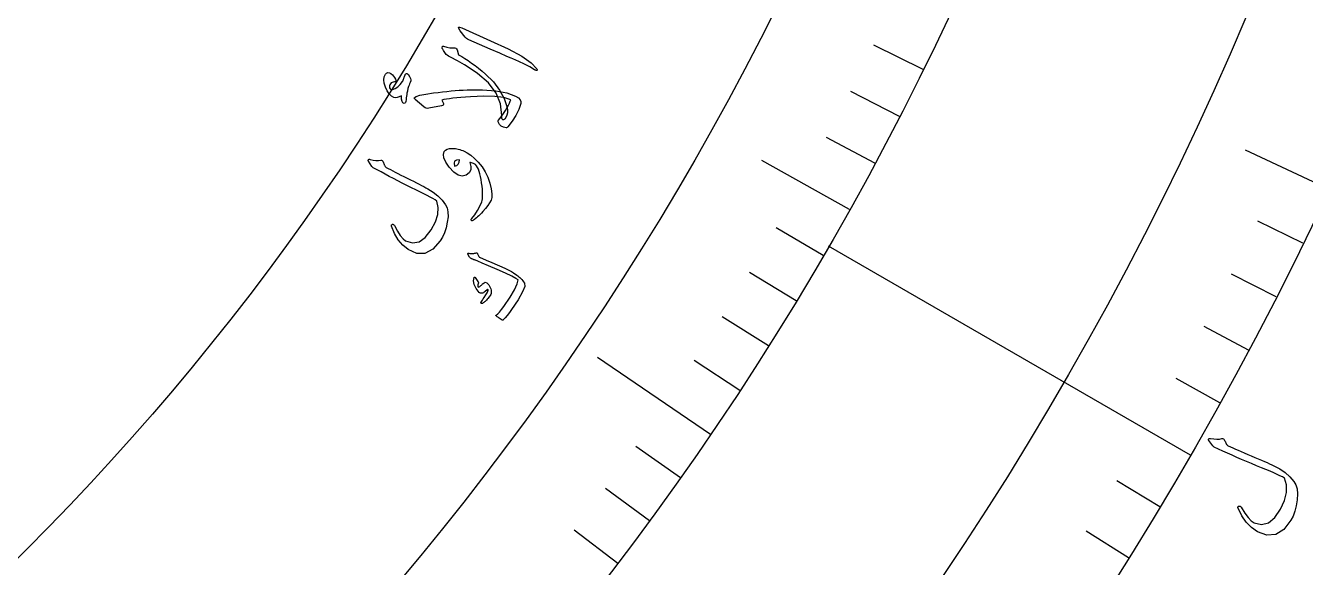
# Model space of a CAD drawing. Header units: millimetres. Extents: x -75 to 75, y -75 to 97.
# Drawn here: x 35.77 to 61.05, y -36.16 to -25.46 of the extents above; entities that cross this region are included whole.
import ezdxf

# ---------------------------------------------------------------- set-up
doc = ezdxf.new("R2010")
doc.units = ezdxf.units.MM
for name, color, linetype in [('ENGRAVE', 7, 'Continuous'), ('ENGRAVE_FINE', 8, 'Continuous'), ('TEXT', 5, 'Continuous')]:
    doc.layers.add(name, color=color, linetype=linetype)

msp = doc.modelspace()

# ---------------------------------------------------------------- linework, layer by layer
at = {"layer": 'ENGRAVE'}
for points in [[(61.5156, -28.6852), (59.8707, -27.9182)], [(52.0479, -29.0888), (50.3195, -28.1229)], [(58.7815, -33.9375), (51.6368, -29.8125)], [(49.3045, -33.5292), (47.0718, -32.0109)]]:
    msp.add_lwpolyline(points, dxfattribs=at)
for radius in [73.5, 73.5, 71.5312, 67.875, 67.875, 64.9875, 59.625, 59.625, 56.475, 50.625, 50.625]:
    msp.add_circle((0, 0), radius, dxfattribs=at)
at = {"layer": 'ENGRAVE_FINE'}
for points in [[(53.5009, -26.321), (52.5318, -25.8442)], [(53.033, -27.2515), (52.0724, -26.7579)], [(52.5486, -28.1743), (51.5967, -27.6639)], [(61.0056, -29.7544), (60.1158, -29.3205)], [(51.531, -29.995), (50.5976, -29.4517)], [(50.9981, -30.8924), (50.0743, -30.3328)], [(60.4771, -30.8146), (59.595, -30.3652)], [(50.4492, -31.7807), (49.5354, -31.2051)], [(59.9301, -31.8654), (59.0559, -31.4006)], [(49.8847, -32.6598), (48.9811, -32.0682)], [(59.3648, -32.9065), (58.4989, -32.4265)], [(48.7088, -34.3888), (47.8266, -33.7659)], [(48.0979, -35.2382), (47.2267, -34.5999)], [(58.1802, -34.9582), (57.3316, -34.4483)], [(47.4719, -36.0771), (46.6121, -35.4236)], [(57.5613, -35.9683), (56.7217, -35.4436)]]:
    msp.add_lwpolyline(points, dxfattribs=at)
at = {"layer": 'TEXT'}
for points in [[(44.3596, -25.5578), (44.3307, -25.5138), (44.3259, -25.4891), (44.3452, -25.4836), (44.3886, -25.4972), (44.957, -25.7572), (45.3057, -25.917), (45.5744, -26.0618), (45.763, -26.1919), (45.8713, -26.3076), (45.8778, -26.3211), (45.8799, -26.3309), (45.8774, -26.3371), (45.8705, -26.3396), (45.8618, -26.3398), (45.8518, -26.3377), (45.8405, -26.3335), (45.8279, -26.327), (45.7325, -26.2722), (45.6288, -26.2185), (45.5168, -26.1658), (45.3965, -26.1142), (45.3653, -26.1002), (45.2808, -26.063), (45.1429, -26.0028), (44.9517, -25.9193), (44.526, -25.7371), (44.5042, -25.7259), (44.4853, -25.7136), (44.4693, -25.7), (44.4562, -25.6853)], [(45.2832, -27.0754), (45.2914, -27.1271), (45.2898, -27.177), (45.2784, -27.2252), (45.2573, -27.2717), (45.2409, -27.2958), (45.2261, -27.3112), (45.2128, -27.3178), (45.2011, -27.3156), (45.1909, -27.3049), (45.1841, -27.2873), (45.1807, -27.2629), (45.1807, -27.2315), (45.1573, -27.0024), (45.0695, -26.7878), (44.9176, -26.5879), (44.702, -26.4026), (44.5736, -26.3131), (44.4421, -26.2295), (44.3076, -26.1517), (44.1699, -26.0796), (44.1301, -26.0588), (44.0995, -26.0402), (44.0784, -26.0239), (44.0665, -26.0099), (44.0534, -25.9873), (44.0416, -25.9672), (44.0313, -25.9498), (44.0223, -25.935), (44.0148, -25.9226), (44.0089, -25.9127), (44.0045, -25.9051), (44.0017, -25.8998), (43.9992, -25.8912), (43.9987, -25.8837), (44, -25.8773), (44.0033, -25.8721), (44.0098, -25.8669), (44.0162, -25.8639), (44.0225, -25.8629), (44.0286, -25.864), (44.096, -25.882), (44.1521, -25.8934), (44.197, -25.8981), (44.2306, -25.8963), (44.255, -25.8942), (44.2743, -25.8995), (44.2885, -25.9123), (44.2976, -25.9326), (44.3259, -26.03), (44.389, -26.0657), (44.4531, -26.105), (44.5182, -26.1481), (44.5842, -26.1947), (44.6514, -26.245), (44.72, -26.2989), (44.79, -26.3564), (44.8613, -26.4175), (45.0139, -26.5691), (45.1352, -26.7293), (45.2251, -26.898), (45.2832, -27.0754)], [(43.3807, -26.5495), (43.3692, -26.5801), (43.3586, -26.6086), (43.3489, -26.6349), (43.3402, -26.6591), (43.3326, -26.6811), (43.3264, -26.7009), (43.3215, -26.7185), (43.3181, -26.7338), (43.3151, -26.7497), (43.3116, -26.769), (43.3078, -26.7916), (43.3035, -26.8177), (43.299, -26.8472), (43.2943, -26.8802), (43.2894, -26.9168), (43.2844, -26.9569), (43.2807, -26.9723), (43.274, -26.9832), (43.264, -26.9895), (43.2509, -26.9914), (43.2271, -26.9825), (43.21, -26.9549), (43.1997, -26.9087), (43.1961, -26.8439), (43.1544, -26.8658), (43.1163, -26.8784), (43.0818, -26.8815), (43.0509, -26.8752), (43.0025, -26.8476), (42.9581, -26.8043), (42.9178, -26.7456), (42.8815, -26.6715), (42.8558, -26.5941), (42.8472, -26.5257), (42.8557, -26.4662), (42.8815, -26.4157), (42.9051, -26.3931), (42.931, -26.3838), (42.9592, -26.3876), (42.9897, -26.4047), (43.019, -26.4292), (43.0437, -26.4551), (43.0637, -26.4826), (43.0791, -26.5115), (43.0873, -26.536), (43.0867, -26.5536), (43.0773, -26.5643), (43.0591, -26.5682), (43.0342, -26.5701), (43.0126, -26.577), (42.9943, -26.5887), (42.9793, -26.6054), (42.9672, -26.625), (42.9608, -26.645), (42.9601, -26.6653), (42.9652, -26.686), (42.9751, -26.7049), (42.988, -26.7167), (43.0038, -26.7213), (43.0226, -26.7187), (43.0761, -26.6985), (43.1269, -26.665), (43.1751, -26.6181), (43.2205, -26.558), (43.2237, -26.5523), (43.2269, -26.5458), (43.2301, -26.5383), (43.2333, -26.5299), (43.2366, -26.5206), (43.2402, -26.5107), (43.2441, -26.5), (43.2482, -26.4885), (43.2528, -26.4763), (43.2569, -26.4651), (43.2606, -26.4551), (43.2637, -26.4462), (43.2665, -26.4384), (43.2693, -26.4316), (43.2719, -26.4258), (43.2745, -26.4211), (43.2807, -26.4131), (43.2879, -26.4077), (43.296, -26.4051), (43.3051, -26.4052), (43.3129, -26.4066), (43.3198, -26.4091), (43.3255, -26.4128), (43.3302, -26.4177), (43.3571, -26.462), (43.3745, -26.4987), (43.3823, -26.5279), (43.3807, -26.5495)], [(45.1147, -27.326), (45.1667, -27.2548), (45.2123, -27.1894), (45.2515, -27.1298), (45.2843, -27.0761), (45.311, -27.0282), (45.3318, -26.986), (45.3466, -26.9497), (45.3556, -26.9192), (45.2216, -26.8769), (45.0445, -26.8535), (44.8244, -26.8485), (44.5615, -26.8612), (44.463, -26.8688), (44.3724, -26.8764), (44.2896, -26.8842), (44.2146, -26.8922), (44.1475, -26.9006), (44.0885, -26.9093), (44.0376, -26.9185), (43.9947, -26.9282), (44.0314, -26.9947), (44.0299, -27.0124), (44.0227, -27.026), (44.0098, -27.0354), (43.9914, -27.0406), (43.7409, -27.0885), (43.7135, -27.0902), (43.6877, -27.0863), (43.6635, -27.0768), (43.6409, -27.0617), (43.4714, -26.9158), (43.4599, -26.9048), (43.4529, -26.8949), (43.4506, -26.886), (43.4529, -26.8781), (43.4861, -26.8554), (43.5608, -26.8326), (43.6768, -26.8097), (43.8344, -26.7863), (43.923, -26.7744), (44.0099, -26.7637), (44.0951, -26.7542), (44.1786, -26.7459), (44.2604, -26.7387), (44.3404, -26.7328), (44.4188, -26.7281), (44.4955, -26.7246), (44.8008, -26.7231), (45.0622, -26.7429), (45.2798, -26.7847), (45.4532, -26.8492), (45.5071, -26.8831), (45.5425, -26.919), (45.5592, -26.9571), (45.5574, -26.9972), (45.5155, -27.1145), (45.4588, -27.2298), (45.3874, -27.343), (45.3014, -27.4541), (45.293, -27.464), (45.2845, -27.4709), (45.2761, -27.4748), (45.2676, -27.4756), (45.2141, -27.4625), (45.1709, -27.4402), (45.1381, -27.4089), (45.1157, -27.3685), (45.1106, -27.3538), (45.1088, -27.3419), (45.1101, -27.3326), (45.1147, -27.326)], [(44.1389, -28.249), (44.0732, -28.152), (44.0356, -28.0687), (44.0261, -27.9989), (44.0449, -27.9427), (44.0696, -27.9157), (44.1043, -27.8965), (44.149, -27.8851), (44.2038, -27.8816), (44.2339, -27.8822), (44.2634, -27.8847), (44.2925, -27.8892), (44.3211, -27.8956), (44.3496, -27.9036), (44.3785, -27.9129), (44.4076, -27.9235), (44.4371, -27.9355), (44.4989, -27.9681), (44.5659, -28.0157), (44.6381, -28.0783), (44.7155, -28.1559), (44.7899, -28.2455), (44.8529, -28.3442), (44.9044, -28.4518), (44.9445, -28.5685), (44.9719, -28.6818), (44.9848, -28.7758), (44.9833, -28.8503), (44.9674, -28.9053), (44.9395, -28.9539), (44.9032, -29.0072), (44.8586, -29.0651), (44.8056, -29.1276), (44.7776, -29.1585), (44.7509, -29.1866), (44.7254, -29.2118), (44.7012, -29.2341), (44.6785, -29.2539), (44.6574, -29.2715), (44.6379, -29.2869), (44.6201, -29.3), (44.6077, -29.3067), (44.597, -29.3097), (44.5879, -29.3091), (44.5804, -29.3049), (44.5754, -29.2968), (44.5747, -29.2881), (44.5783, -29.2786), (44.5861, -29.2685), (44.6487, -29.1903), (44.7024, -29.1091), (44.7474, -29.0248), (44.7834, -28.9375), (44.7917, -28.9087), (44.7975, -28.8747), (44.801, -28.8356), (44.8021, -28.7913), (44.8008, -28.7419), (44.7971, -28.6874), (44.791, -28.6277), (44.7824, -28.563), (44.772, -28.4984), (44.7603, -28.4392), (44.7475, -28.3854), (44.7334, -28.337), (44.718, -28.294), (44.7009, -28.2565), (44.6823, -28.2244), (44.6621, -28.1979), (44.6185, -28.1783), (44.5848, -28.1657), (44.5609, -28.16), (44.5469, -28.1614), (44.5705, -28.2378), (44.5666, -28.3047), (44.5351, -28.3622), (44.4761, -28.4101), (44.4005, -28.4323), (44.3191, -28.4127), (44.232, -28.3516), (44.1389, -28.249)], [(42.5456, -28.136), (42.5415, -28.1281), (42.54, -28.1204), (42.5409, -28.1129), (42.5444, -28.1056), (42.5501, -28.0996), (42.5574, -28.0963), (42.5664, -28.0956), (42.5771, -28.0975), (42.6385, -28.1104), (42.694, -28.1175), (42.7438, -28.119), (42.7878, -28.1147), (42.8027, -28.1147), (42.8159, -28.1206), (42.8275, -28.1324), (42.8374, -28.1503), (42.8414, -28.1601), (42.8453, -28.1696), (42.8491, -28.1785), (42.8527, -28.1871), (42.8562, -28.1951), (42.8593, -28.2026), (42.862, -28.2094), (42.8644, -28.2156), (42.869, -28.2265), (42.8763, -28.2368), (42.8861, -28.2467), (42.8986, -28.256), (42.9369, -28.2777), (42.979, -28.3008), (43.025, -28.3252), (43.0748, -28.3511), (43.1283, -28.3785), (43.1855, -28.4075), (43.2464, -28.4382), (43.311, -28.4705), (43.376, -28.5018), (43.4368, -28.5317), (43.4934, -28.5601), (43.5459, -28.5871), (43.5944, -28.6126), (43.6391, -28.6366), (43.6801, -28.6591), (43.7174, -28.68), (43.8247, -28.7465), (43.919, -28.8207), (44.0002, -28.9027), (44.0682, -28.9927), (44.1, -29.0578), (44.1166, -29.1373), (44.118, -29.231), (44.1041, -29.3389), (44.0785, -29.4492), (44.0465, -29.5475), (44.0081, -29.634), (43.9634, -29.7085), (43.8169, -29.8716), (43.6624, -29.9542), (43.5003, -29.9562), (43.3308, -29.8782), (43.2243, -29.7913), (43.1342, -29.6856), (43.0602, -29.5614), (43.0023, -29.4186), (42.9998, -29.4091), (42.9999, -29.4009), (43.0024, -29.3941), (43.0075, -29.3886), (43.0145, -29.3837), (43.0211, -29.381), (43.0275, -29.3804), (43.0336, -29.3819), (43.0417, -29.3855), (43.0485, -29.3905), (43.0539, -29.3969), (43.058, -29.4047), (43.119, -29.5167), (43.1761, -29.6044), (43.2295, -29.6677), (43.2792, -29.7067), (43.4152, -29.7484), (43.5454, -29.7259), (43.6696, -29.6391), (43.7875, -29.4878), (43.8681, -29.3342), (43.9136, -29.1884), (43.9239, -29.0507), (43.8993, -28.9212), (43.8611, -28.8985), (43.816, -28.8728), (43.7638, -28.8442), (43.7046, -28.8127), (43.6382, -28.7783), (43.5643, -28.741), (43.483, -28.7009), (43.3943, -28.6579), (43.3034, -28.6126), (43.2142, -28.5676), (43.1267, -28.5229), (43.0409, -28.4785), (42.9569, -28.4343), (42.8747, -28.3902), (42.7944, -28.3461), (42.7159, -28.3022), (42.6384, -28.2627), (42.6305, -28.2569), (42.6236, -28.2506), (42.6177, -28.244), (42.6129, -28.2369)], [(44.3425, -28.1044), (44.284, -28.1117), (44.249, -28.1354), (44.2375, -28.1755), (44.2493, -28.232), (44.2904, -28.2183), (44.3197, -28.1924), (44.337, -28.1544), (44.3425, -28.1044)], [(44.5289, -29.953), (44.5492, -29.9553), (44.5689, -29.9568), (44.5881, -29.9574), (44.6067, -29.9571), (44.6248, -29.9559), (44.6425, -29.9536), (44.6597, -29.9502), (44.6765, -29.9458), (44.6846, -29.9453), (44.6918, -29.9481), (44.698, -29.9542), (44.7032, -29.9637), (44.7287, -30.017), (44.7316, -30.0225), (44.7343, -30.0268), (44.7368, -30.0299), (44.739, -30.0319), (44.8684, -30.0856), (44.9848, -30.1348), (45.0883, -30.1795), (45.1789, -30.2197), (45.2563, -30.2556), (45.3205, -30.2871), (45.3714, -30.3142), (45.4091, -30.3371), (45.4781, -30.3832), (45.4991, -30.399), (45.5195, -30.416), (45.5394, -30.4341), (45.5585, -30.4533), (45.577, -30.4737), (45.5948, -30.4954), (45.6118, -30.5184), (45.6281, -30.5427), (45.6329, -30.6076), (45.5924, -30.7166), (45.5064, -30.8694), (45.3743, -31.0656), (45.3304, -31.1251), (45.2882, -31.179), (45.2477, -31.2274), (45.2089, -31.2701), (45.2041, -31.2732), (45.1993, -31.2744), (45.1944, -31.2737), (45.1896, -31.2713), (45.1674, -31.2578), (45.1473, -31.2454), (45.1293, -31.234), (45.1133, -31.2237), (45.0994, -31.2143), (45.0871, -31.2058), (45.0766, -31.1981), (45.0679, -31.1912), (45.0632, -31.187), (45.0616, -31.1832), (45.0631, -31.1797), (45.0677, -31.1766), (45.1001, -31.1508), (45.1364, -31.1136), (45.1765, -31.0653), (45.2204, -31.0056), (45.3451, -30.8227), (45.4335, -30.6735), (45.486, -30.5583), (45.5028, -30.4772), (45.4599, -30.4486), (45.3762, -30.4052), (45.2519, -30.3469), (45.0868, -30.2735), (44.9208, -30.2011), (44.7951, -30.1466), (44.7095, -30.1103), (44.6639, -30.092), (44.6512, -30.0874), (44.6394, -30.083), (44.6283, -30.079), (44.6181, -30.0752), (44.6087, -30.0718), (44.6004, -30.0688), (44.5931, -30.0663), (44.5867, -30.0641), (44.5734, -30.0587), (44.5621, -30.0515), (44.5526, -30.0426), (44.5451, -30.032), (44.5093, -29.9699), (44.5072, -29.9653), (44.5064, -29.9614), (44.5069, -29.9581), (44.5088, -29.9555), (44.5129, -29.9534), (44.5176, -29.9523), (44.5229, -29.9522), (44.5289, -29.953)], [(44.6326, -30.428), (44.6347, -30.4257), (44.6373, -30.4241), (44.6403, -30.4234), (44.6438, -30.4236), (44.6464, -30.4245), (44.6489, -30.426), (44.6513, -30.4279), (44.6536, -30.4302), (44.708, -30.5099), (44.7131, -30.5185), (44.7163, -30.5262), (44.7177, -30.5328), (44.7172, -30.5385), (44.7103, -30.5593), (44.7067, -30.5785), (44.7065, -30.5963), (44.7096, -30.6126), (44.7133, -30.6179), (44.7205, -30.619), (44.7312, -30.6159), (44.7452, -30.6085), (44.7532, -30.6026), (44.7612, -30.5963), (44.7693, -30.5896), (44.7773, -30.5826), (44.7854, -30.5751), (44.7936, -30.567), (44.8019, -30.5584), (44.8103, -30.5492), (44.8491, -30.524), (44.8871, -30.5334), (44.9244, -30.5773), (44.9609, -30.656), (44.9689, -30.6836), (44.973, -30.7081), (44.9734, -30.7295), (44.9699, -30.7479), (44.9626, -30.7656), (44.9492, -30.7879), (44.9299, -30.8148), (44.9046, -30.8463), (44.8913, -30.8621), (44.878, -30.8767), (44.8649, -30.89), (44.8518, -30.9021), (44.839, -30.9132), (44.8268, -30.9233), (44.8153, -30.9326), (44.8043, -30.9411), (44.7959, -30.9452), (44.7884, -30.947), (44.7816, -30.9466), (44.7756, -30.9438), (44.7708, -30.9392), (44.7686, -30.9339), (44.7693, -30.9279), (44.7727, -30.9213), (44.7847, -30.9011), (44.7987, -30.8783), (44.8147, -30.8531), (44.8326, -30.8254), (44.8659, -30.7737), (44.89, -30.732), (44.9049, -30.7003), (44.9106, -30.6787), (44.9104, -30.6753), (44.9091, -30.6726), (44.9065, -30.6706), (44.9027, -30.6692), (44.8998, -30.6691), (44.8964, -30.6701), (44.8925, -30.6722), (44.8881, -30.6756), (44.8507, -30.7092), (44.8343, -30.7227), (44.8181, -30.7328), (44.8022, -30.7395), (44.7866, -30.7428), (44.7704, -30.7435), (44.7562, -30.7408), (44.7438, -30.7344), (44.7334, -30.7246), (44.6718, -30.6452), (44.6345, -30.5693), (44.6215, -30.4969), (44.6326, -30.428)], [(59.1463, -33.6538), (59.1414, -33.6457), (59.1392, -33.6376), (59.1397, -33.6295), (59.143, -33.6214), (59.1485, -33.6147), (59.1561, -33.6106), (59.1657, -33.6092), (59.1773, -33.6104), (59.2435, -33.6196), (59.3032, -33.6232), (59.3564, -33.6211), (59.403, -33.6133), (59.4189, -33.6121), (59.4333, -33.6175), (59.4465, -33.6293), (59.4583, -33.6476), (59.4632, -33.6579), (59.468, -33.6676), (59.4726, -33.677), (59.4772, -33.6858), (59.4814, -33.6942), (59.4852, -33.7019), (59.4886, -33.7089), (59.4915, -33.7154), (59.4972, -33.7267), (59.5057, -33.7372), (59.5169, -33.747), (59.5308, -33.756), (59.5731, -33.7764), (59.6196, -33.7979), (59.6702, -33.8207), (59.7251, -33.8447), (59.784, -33.87), (59.847, -33.8968), (59.9139, -33.9251), (59.9849, -33.9549), (60.0563, -33.9836), (60.1232, -34.0111), (60.1855, -34.0374), (60.2432, -34.0624), (60.2967, -34.0861), (60.346, -34.1085), (60.3912, -34.1295), (60.4323, -34.1491), (60.5513, -34.2123), (60.6569, -34.2846), (60.7491, -34.3662), (60.8278, -34.4571), (60.8663, -34.5241), (60.8898, -34.6074), (60.898, -34.7069), (60.891, -34.8226), (60.8719, -34.9416), (60.845, -35.0484), (60.8106, -35.143), (60.7686, -35.2253), (60.6251, -35.4093), (60.467, -35.5083), (60.2948, -35.5226), (60.1086, -35.4523), (59.9887, -35.3678), (59.8848, -35.2622), (59.7968, -35.1355), (59.7246, -34.9879), (59.7212, -34.9779), (59.7206, -34.9692), (59.7229, -34.9617), (59.7279, -34.9555), (59.7349, -34.9499), (59.7418, -34.9465), (59.7486, -34.9453), (59.7552, -34.9465), (59.764, -34.9497), (59.7716, -34.9545), (59.7779, -34.9609), (59.7828, -34.9689), (59.856, -35.0835), (59.9234, -35.1726), (59.9849, -35.236), (60.0407, -35.2737), (60.1885, -35.308), (60.3254, -35.2744), (60.451, -35.1729), (60.5651, -35.0035), (60.6397, -34.8344), (60.6775, -34.6762), (60.6785, -34.529), (60.643, -34.393), (60.6008, -34.3714), (60.5509, -34.3473), (60.4934, -34.3206), (60.4281, -34.2913), (60.355, -34.2594), (60.2737, -34.225), (60.1843, -34.1881), (60.0869, -34.1487), (59.9869, -34.107), (59.8887, -34.0654), (59.7924, -34.0241), (59.6979, -33.9831), (59.6053, -33.9421), (59.5146, -33.901), (59.426, -33.8599), (59.3393, -33.8187), (59.254, -33.7823), (59.2451, -33.7767), (59.2373, -33.7706), (59.2306, -33.7639), (59.225, -33.7566)]]:
    msp.add_lwpolyline(points, close=True, dxfattribs=at)

doc.saveas('drawing.dxf')
